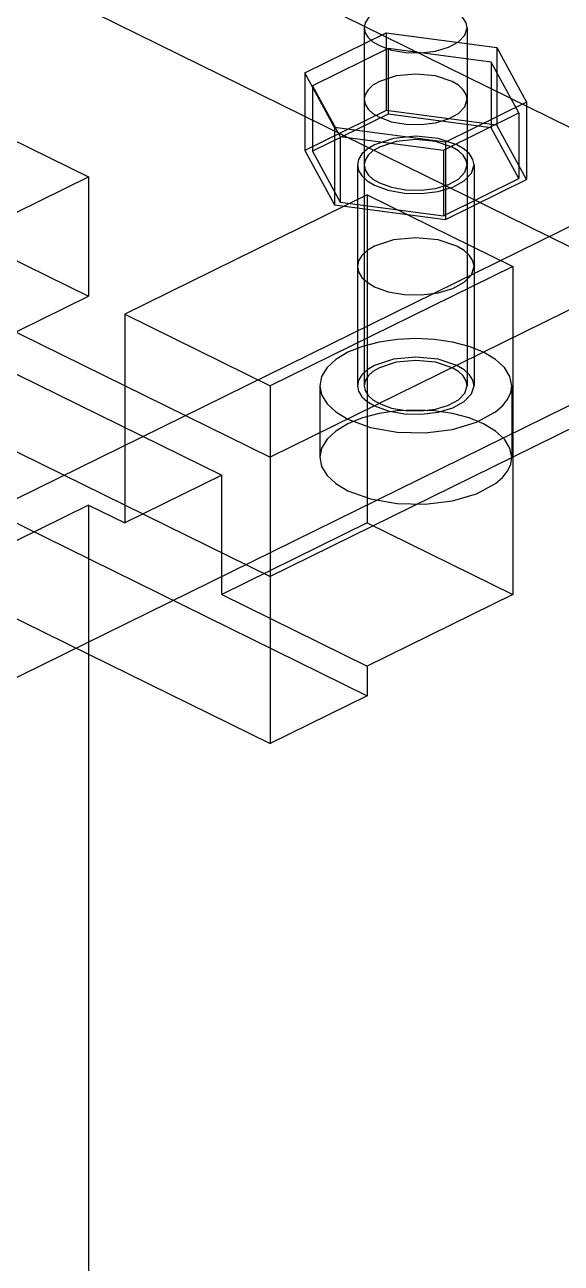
# Model space of a CAD drawing. Header units: millimetres. Extents: x 8 to 412, y 8 to 289.
# Drawn here: x 186.28 to 197.84, y 201.87 to 228.56 of the extents above; entities that cross this region are included whole.
import ezdxf

# ---------------------------------------------------------------- set-up
doc = ezdxf.new("R2010")
doc.units = ezdxf.units.MM
doc.layers.add('HIDDEN', color=8, linetype='Continuous')
doc.layers.add('OUTLINE', color=7, linetype='Continuous')

msp = doc.modelspace()

# ---------------------------------------------------------------- linework, layer by layer
at = {"layer": 'HIDDEN'}
for points in [[(171.464, 233.257), (187.654, 225.285)], [(210.895, 230.557), (111.664, 181.698)], [(195.813, 228.499), (195.792, 228.606), (195.729, 228.708), (195.626, 228.803), (195.488, 228.885), (195.129, 229.003), (194.705, 229.045), (194.281, 229.003), (193.922, 228.885), (193.784, 228.803), (193.681, 228.708), (193.618, 228.606), (193.597, 228.499)], [(193.597, 228.499), (193.618, 228.393), (193.681, 228.291), (193.784, 228.196), (193.922, 228.114)], [(193.597, 228.499), (193.597, 220.785)], [(193.922, 228.114), (194.183, 228.018), (194.489, 227.964), (194.814, 227.957), (195.129, 227.995), (195.408, 228.078), (195.626, 228.196), (195.765, 228.341), (195.813, 228.499)], [(195.813, 228.499), (195.813, 220.785)], [(192.316, 227.529), (194.065, 228.39)], [(194.065, 228.39), (196.454, 228.075)], [(194.065, 228.39), (194.065, 226.719)], [(194.109, 228.052), (192.481, 227.25)], [(196.333, 227.758), (194.109, 228.052)], [(194.109, 228.052), (194.109, 226.637)], [(196.454, 228.075), (197.094, 226.899)], [(196.454, 228.075), (196.454, 226.403)], [(196.929, 226.663), (196.333, 227.758)], [(196.333, 227.758), (196.333, 226.344)], [(192.956, 226.353), (192.316, 227.529)], [(192.316, 227.529), (192.316, 225.857)], [(195.813, 226.957), (195.792, 227.063), (195.729, 227.165), (195.626, 227.26), (195.488, 227.342), (195.129, 227.461), (194.705, 227.502), (194.281, 227.461), (193.922, 227.342), (193.784, 227.26), (193.681, 227.165), (193.618, 227.063), (193.597, 226.957)], [(192.481, 227.25), (192.481, 225.836)], [(192.481, 227.25), (193.077, 226.155)], [(193.597, 226.957), (193.618, 226.85), (193.681, 226.748), (193.784, 226.653), (193.922, 226.571)], [(193.597, 226.957), (193.597, 225.542)], [(193.922, 226.571), (194.183, 226.475), (194.489, 226.422), (194.814, 226.414), (195.129, 226.453), (195.408, 226.535), (195.626, 226.653), (195.765, 226.798), (195.813, 226.957)], [(197.094, 226.899), (195.345, 226.037)], [(195.813, 226.957), (195.813, 225.542)], [(197.094, 226.899), (197.094, 225.227)], [(194.065, 226.719), (192.316, 225.857)], [(194.109, 226.637), (192.481, 225.836)], [(196.454, 226.403), (194.065, 226.719)], [(196.333, 226.344), (194.109, 226.637)], [(195.301, 225.861), (196.929, 226.663)], [(196.929, 226.663), (196.929, 225.249)], [(195.345, 226.037), (192.956, 226.353)], [(192.956, 226.353), (192.956, 224.681)], [(197.094, 225.227), (196.454, 226.403)], [(193.077, 226.155), (193.077, 224.741)], [(193.077, 226.155), (195.301, 225.861)], [(195.961, 225.542), (195.936, 225.663), (195.865, 225.779), (195.749, 225.886), (195.593, 225.979), (195.185, 226.113), (194.705, 226.16), (194.224, 226.113), (193.817, 225.979), (193.661, 225.886), (193.545, 225.779), (193.473, 225.663), (193.449, 225.542)], [(195.813, 225.542), (195.792, 225.649), (195.729, 225.751), (195.626, 225.845), (195.488, 225.928), (195.129, 226.046), (194.705, 226.088), (194.281, 226.046), (193.922, 225.928), (193.784, 225.845), (193.681, 225.751), (193.618, 225.649), (193.597, 225.542)], [(196.929, 225.249), (196.333, 226.344)], [(192.316, 225.857), (192.956, 224.681)], [(192.481, 225.836), (193.077, 224.741)], [(195.301, 225.861), (195.301, 224.447)], [(195.345, 226.037), (195.345, 224.366)], [(185.043, 223.999), (187.654, 225.285)], [(187.654, 225.285), (187.654, 222.714)], [(193.449, 225.542), (193.473, 225.422), (193.545, 225.306), (193.661, 225.199), (193.817, 225.105)], [(193.449, 225.542), (193.449, 223.356)], [(193.597, 225.542), (193.618, 225.436), (193.681, 225.333), (193.784, 225.239), (193.922, 225.157)], [(193.817, 225.105), (194.113, 224.997), (194.46, 224.936), (194.828, 224.927), (195.185, 224.971), (195.502, 225.064), (195.749, 225.199), (195.907, 225.363), (195.961, 225.542)], [(193.922, 225.157), (194.183, 225.061), (194.489, 225.007), (194.814, 224.999), (195.129, 225.038), (195.408, 225.121), (195.626, 225.239), (195.765, 225.384), (195.813, 225.542)], [(195.961, 225.542), (195.961, 223.356)], [(195.301, 224.447), (196.929, 225.249)], [(195.345, 224.366), (197.094, 225.227)], [(192.956, 224.681), (195.345, 224.366)], [(193.077, 224.741), (195.301, 224.447)], [(202.017, 224.385), (191.571, 219.242)], [(195.961, 223.356), (195.936, 223.477), (195.865, 223.593), (195.749, 223.7), (195.593, 223.794), (195.185, 223.928), (194.705, 223.975), (194.224, 223.928), (193.817, 223.794), (193.661, 223.7), (193.545, 223.593), (193.473, 223.477), (193.449, 223.356)], [(195.961, 223.356), (195.936, 223.477), (195.865, 223.593), (195.749, 223.7), (195.593, 223.794), (195.185, 223.928), (194.705, 223.975), (194.224, 223.928), (193.817, 223.794), (193.661, 223.7), (193.545, 223.593), (193.473, 223.477), (193.449, 223.356)], [(183.476, 223.228), (191.571, 219.242)], [(196.794, 223.356), (191.571, 220.785)], [(193.449, 223.356), (193.473, 223.236), (193.545, 223.12), (193.661, 223.013), (193.817, 222.919)], [(193.449, 223.356), (193.473, 223.236), (193.545, 223.12), (193.661, 223.013), (193.817, 222.919)], [(193.449, 223.356), (193.449, 220.785)], [(193.817, 222.919), (194.113, 222.811), (194.46, 222.75), (194.828, 222.741), (195.185, 222.785), (195.502, 222.879), (195.749, 223.013), (195.907, 223.177), (195.961, 223.356)], [(193.817, 222.919), (194.113, 222.811), (194.46, 222.75), (194.828, 222.741), (195.185, 222.785), (195.502, 222.879), (195.749, 223.013), (195.907, 223.177), (195.961, 223.356)], [(195.961, 223.356), (195.961, 220.785)], [(202.017, 222.328), (163.636, 203.431)], [(188.438, 222.328), (191.571, 220.785)], [(196.773, 220.785), (196.733, 220.984), (196.616, 221.175), (196.425, 221.351), (196.167, 221.505), (195.854, 221.632), (195.496, 221.726), (195.108, 221.784), (194.705, 221.803), (194.302, 221.784), (193.914, 221.726), (193.556, 221.632), (193.243, 221.505), (192.985, 221.351), (192.794, 221.175), (192.677, 220.984), (192.637, 220.785)], [(195.961, 220.785), (195.936, 220.906), (195.865, 221.022), (195.749, 221.128), (195.593, 221.222), (195.185, 221.356), (194.705, 221.403), (194.224, 221.356), (193.817, 221.222), (193.661, 221.128), (193.545, 221.022), (193.473, 220.906), (193.449, 220.785)], [(195.813, 220.785), (195.792, 220.891), (195.729, 220.994), (195.626, 221.088), (195.488, 221.171), (195.129, 221.289), (194.705, 221.33), (194.281, 221.289), (193.922, 221.171), (193.784, 221.088), (193.681, 220.994), (193.618, 220.891), (193.597, 220.785)], [(191.571, 220.785), (191.571, 213.07)], [(192.637, 220.785), (192.677, 220.586), (192.794, 220.395), (192.985, 220.219), (193.243, 220.065)], [(192.637, 220.785), (192.637, 219.242)], [(193.243, 220.065), (193.73, 219.887), (194.302, 219.786), (194.908, 219.772), (195.496, 219.844), (196.017, 219.998), (196.425, 220.219), (196.575, 220.35), (196.684, 220.489), (196.751, 220.636), (196.773, 220.785)], [(193.449, 220.785), (193.473, 220.664), (193.545, 220.548), (193.661, 220.441), (193.817, 220.348)], [(193.597, 220.785), (193.618, 220.679), (193.681, 220.576), (193.784, 220.482), (193.922, 220.399)], [(193.817, 220.348), (194.113, 220.24), (194.46, 220.179), (194.828, 220.17), (195.185, 220.214), (195.502, 220.307), (195.749, 220.441), (195.907, 220.606), (195.961, 220.785)], [(193.922, 220.399), (194.183, 220.304), (194.489, 220.25), (194.814, 220.242), (195.129, 220.281), (195.408, 220.363), (195.626, 220.482), (195.765, 220.627), (195.813, 220.785)], [(196.773, 220.785), (196.773, 219.242)], [(183.476, 220.656), (191.571, 216.671)], [(196.773, 219.242), (196.733, 219.441), (196.616, 219.632), (196.425, 219.808), (196.167, 219.962), (195.854, 220.089), (195.496, 220.183), (195.108, 220.241), (194.705, 220.26), (194.302, 220.241), (193.914, 220.183), (193.556, 220.089), (193.243, 219.962), (192.985, 219.808), (192.794, 219.632), (192.677, 219.441), (192.637, 219.242)], [(188.438, 219.885), (188.438, 217.828)], [(191.571, 219.242), (191.571, 216.671)], [(196.794, 219.242), (191.571, 216.671)], [(192.637, 219.242), (192.677, 219.043), (192.794, 218.852), (192.985, 218.676), (193.243, 218.522)], [(193.243, 218.522), (193.73, 218.344), (194.302, 218.243), (194.908, 218.229), (195.496, 218.301), (196.017, 218.455), (196.425, 218.676), (196.575, 218.807), (196.684, 218.946), (196.751, 219.093), (196.773, 219.242)], [(190.527, 218.856), (188.438, 217.828)], [(187.654, 218.213), (185.565, 217.185)], [(187.654, 218.213), (187.654, 214.999)], [(187.654, 218.213), (188.438, 217.828)]]:
    msp.add_lwpolyline(points, dxfattribs=at)
at = {"layer": 'OUTLINE'}
for points in [[(169.636, 240.328), (202.017, 224.385)], [(169.636, 237.757), (202.017, 221.814)], [(175.903, 228.499), (187.654, 222.714)], [(193.66, 224.899), (188.438, 222.328)], [(193.66, 224.899), (196.794, 223.356)], [(193.66, 224.899), (193.66, 217.828)], [(196.794, 223.356), (196.794, 216.285)], [(185.174, 221.492), (187.654, 222.714)], [(188.438, 222.328), (188.438, 219.885)], [(202.017, 221.814), (196.794, 219.242)], [(184.786, 221.683), (190.527, 218.856)], [(190.527, 216.285), (190.527, 218.856)], [(185.708, 218.015), (193.66, 214.099)], [(193.66, 217.828), (190.527, 216.285)], [(193.66, 217.828), (196.794, 216.285)], [(182.445, 217.564), (187.654, 214.999)], [(190.527, 216.285), (193.66, 214.742)], [(196.794, 216.285), (193.66, 214.742)], [(187.654, 214.999), (191.571, 213.07)], [(187.654, 214.999), (187.654, 199.57)], [(193.66, 214.742), (193.66, 214.099)], [(193.66, 214.099), (191.571, 213.07)]]:
    msp.add_lwpolyline(points, dxfattribs=at)

doc.saveas('drawing.dxf')
